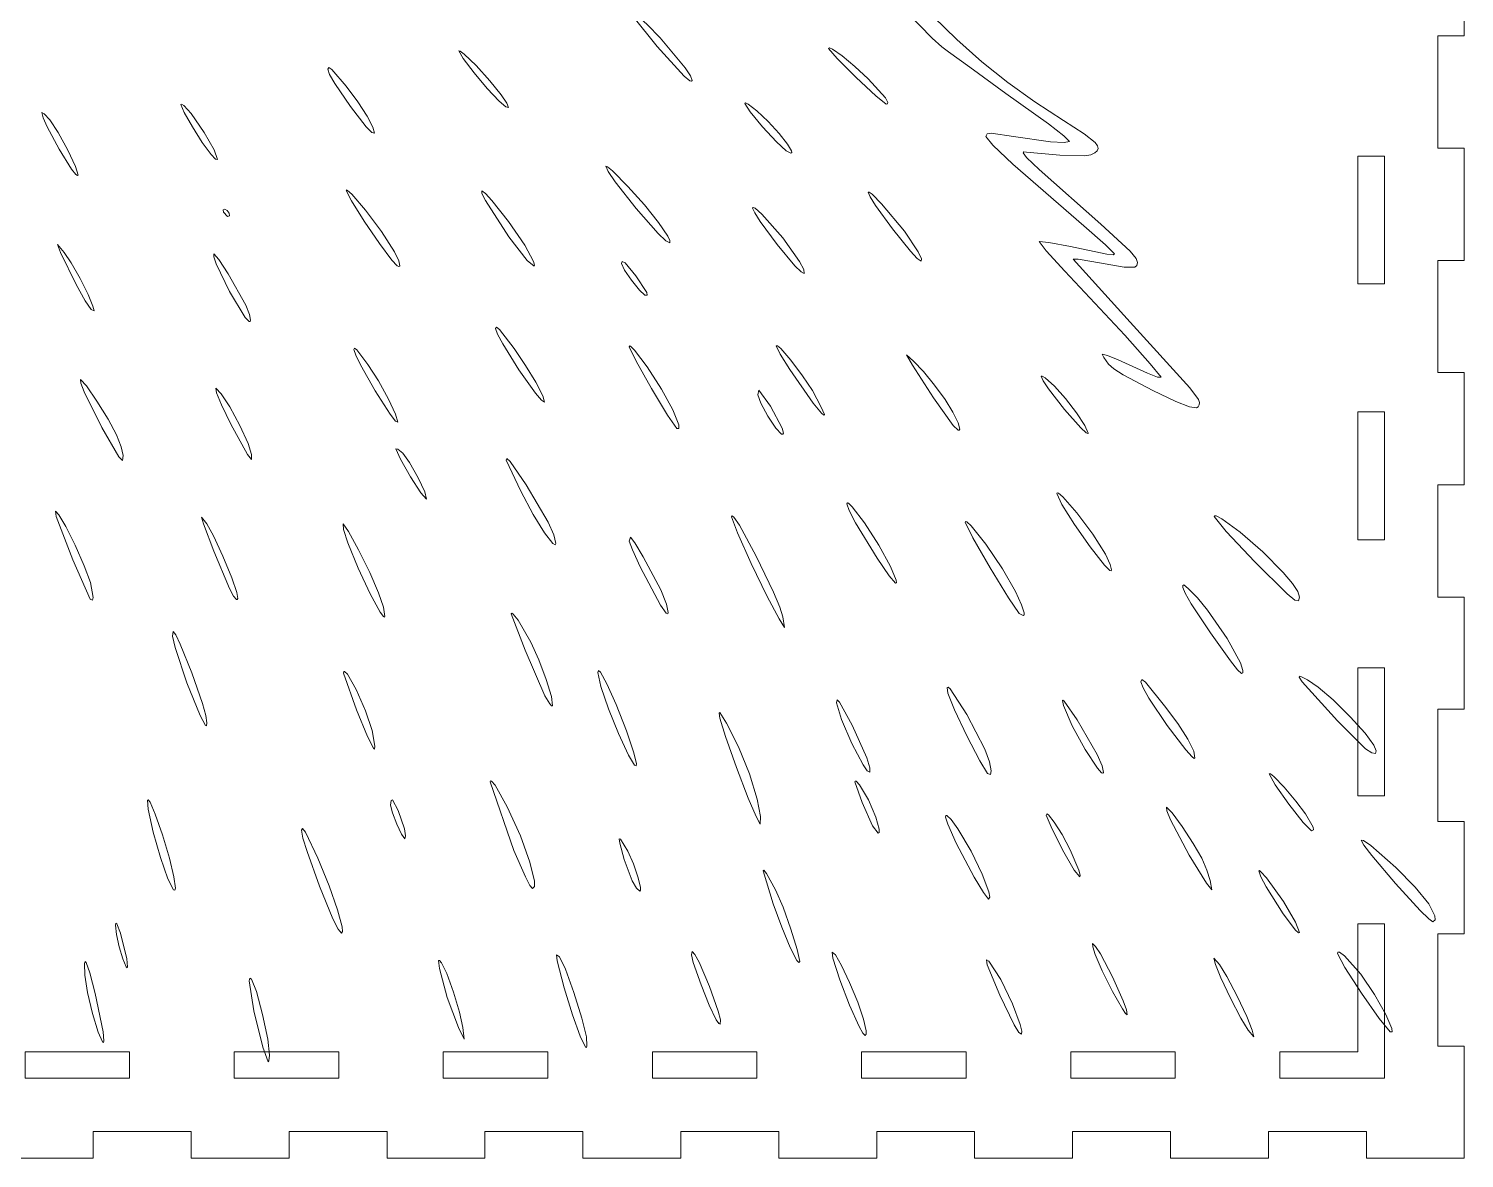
# Model space of a CAD drawing. Header units: millimetres. Extents: x 0 to 610, y 0 to 514.
# Drawn here: x 356.1 to 517.7, y 113.2 to 240.4 of the extents above; entities that cross this region are included whole.
import ezdxf

# ---------------------------------------------------------------- set-up
doc = ezdxf.new("R2010")
doc.units = ezdxf.units.MM
doc.header["$LTSCALE"] = 0.05
doc.layers.get('0').update_dxf_attribs({"plot": 0})
doc.layers.add('CUT', color=1, linetype='Continuous', lineweight=0)
doc.layers.add('ETCH', color=5, linetype='Continuous', lineweight=0)

# ---------------------------------------------------------------- blocks, each defined once
blk = doc.blocks.new('back')
blk.add_lwpolyline([(479.62, 0), (490.64, 0), (490.64, 3), (501.67, 3), (501.67, 0), (512.69, 0), (512.69, 3), (523.72, 3), (523.72, 0), (534.74, 0), (534.74, 3), (545.77, 3), (545.77, 0), (556.79, 0), (556.79, 3), (567.82, 3), (567.82, 0), (578.85, 0), (578.85, 3), (589.87, 3), (589.87, 0), (600.9, 0), (600.9, 3), (611.92, 3), (611.92, 0), (622.95, 0), (622.95, 3), (633.97, 3), (633.97, 0), (645, 0), (645, 12.63), (642, 12.63), (642, 25.26), (645, 25.26), (645, 37.89), (642, 37.89), (642, 50.53), (645, 50.53), (645, 63.16), (642, 63.16), (642, 75.79), (645, 75.79), (645, 88.42), (642, 88.42), (642, 101.05), (645, 101.05), (645, 113.68), (642, 113.68), (642, 126.32), (645, 126.32), (645, 138.95)])
for points in [[(636, 98.4), (633, 98.4), (633, 112.8), (636, 112.8)], [(633, 69.6), (633, 84), (636, 84), (636, 69.6)], [(636, 40.8), (633, 40.8), (633, 55.2), (636, 55.2)], [(633, 12), (633, 26.4), (636, 26.4), (636, 9), (624.23, 9), (624.23, 12)], [(482.97, 9), (482.97, 12), (494.74, 12), (494.74, 9)], [(506.51, 12), (518.29, 12), (518.29, 9), (506.51, 9)], [(530.06, 12), (541.83, 12), (541.83, 9), (530.06, 9)], [(553.6, 12), (565.37, 12), (565.37, 9), (553.6, 9)], [(577.14, 12), (588.91, 12), (588.91, 9), (577.14, 9)], [(600.69, 12), (612.46, 12), (612.46, 9), (600.69, 9)]]:
    blk.add_lwpolyline(points, close=True)

msp = doc.modelspace()

# ---------------------------------------------------------------- linework, layer by layer
at = {"layer": 'ETCH'}
for points in [[(424.11, 241.77), (426.83, 238.38), (429.87, 235.01), (430.52, 234.5), (430.69, 234.46), (430.76, 234.54), (430.59, 235.07), (429.99, 235.98), (427.16, 239.33), (425.71, 240.84), (424.61, 241.83), (423.55, 242.66), (424.11, 241.77), (424.11, 241.77)], [(454.91, 242.26), (457.79, 239.3), (458.88, 238.32), (459.63, 237.78), (462.05, 236.04), (466.1, 233.06), (470.9, 229.65), (472.6, 228.32), (473.27, 227.66), (472.66, 227.55), (471.1, 227.63), (466.95, 228.22), (464.43, 228.62), (463.97, 228.52), (463.85, 228.22), (464.64, 227.25), (466.88, 225.14), (474.87, 218.18), (477.3, 216.06), (478.32, 215.05), (478.15, 214.93), (477.46, 215), (473.36, 215.85), (470.93, 216.31), (469.82, 216.41), (470.61, 215.36), (472.74, 213.07), (479.47, 205.86), (482.34, 202.66), (483.57, 201.15), (483.17, 201.17), (482.04, 201.62), (478.73, 203.09), (477.52, 203.6), (476.93, 203.74), (477.1, 203.36), (477.64, 202.62), (478.26, 202.08), (479.28, 201.41), (482.63, 199.64), (485.24, 198.41), (486.77, 197.8), (487.54, 197.71), (487.73, 197.83), (487.86, 198.05), (487.89, 198.29), (487.77, 198.63), (486.81, 199.95), (480.09, 207.35), (473.65, 214.43), (474.24, 214.45), (475.78, 214.17), (479.41, 213.52), (480.6, 213.54), (480.82, 213.72), (480.92, 214.05), (480.75, 214.51), (480.08, 215.32), (476.78, 218.36), (469.83, 224.54), (468.43, 225.87), (468.02, 226.39), (468.11, 226.51), (468.4, 226.48), (472.15, 226.12), (474.98, 226.05), (475.67, 226.16), (476.11, 226.39), (476.38, 226.64), (476.49, 226.9), (476.42, 227.2), (476.15, 227.55), (474.91, 228.53), (472.59, 230.02), (469.34, 232.14), (466.3, 234.33), (463.4, 236.64), (460.55, 239.14), (456.6, 243.02)], [(404.51, 237.87), (405.01, 237.01), (406.22, 235.42), (407.71, 233.63), (409.06, 232.2), (409.79, 231.57), (410.08, 231.51), (409.92, 231.98), (409.29, 232.94), (408.01, 234.49), (406.44, 236.21), (405.09, 237.52), (404.67, 237.85), (404.51, 237.87), (404.51, 237.87)], [(446.14, 238.14), (447.1, 237), (449.24, 234.87), (451.46, 232.8), (452.63, 231.88), (452.78, 231.92), (452.8, 232.06), (452.52, 232.59), (450.6, 234.71), (449.09, 236.12), (447.65, 237.31), (446.56, 238.06), (446.25, 238.2), (446.14, 238.14), (446.14, 238.14)], [(389.75, 235.81), (389.96, 235.21), (390.54, 234.21), (392.3, 231.63), (394.09, 229.34), (394.72, 228.7), (395, 228.6), (394.83, 229.29), (394.17, 230.53), (393.13, 232.13), (391.81, 233.92), (390.22, 235.79), (389.86, 236.02), (389.75, 235.81), (389.75, 235.81)], [(373.21, 231.82), (373.59, 230.92), (374.51, 229.31), (375.63, 227.56), (376.61, 226.21), (377.13, 225.67), (377.33, 225.64), (376.95, 226.72), (375.84, 228.7), (374.36, 230.82), (373.55, 231.71), (373.3, 231.88), (373.21, 231.82), (373.21, 231.82)], [(436.69, 231.94), (437.3, 231.02), (438.71, 229.34), (440.28, 227.63), (441.35, 226.62), (441.9, 226.36), (441.98, 226.43), (441.94, 226.62), (441.49, 227.37), (440.56, 228.57), (439.32, 229.93), (438.06, 231.12), (437.08, 231.88), (436.79, 232.01), (436.69, 231.94), (436.69, 231.94)], [(357.56, 230.94), (357.72, 230.33), (358.16, 229.33), (359.51, 226.8), (360.91, 224.57), (361.4, 223.96), (361.56, 223.84), (361.64, 223.88), (361.35, 224.87), (360.5, 226.69), (359.42, 228.67), (358.45, 230.11), (357.83, 230.78), (357.56, 230.94), (357.56, 230.94)], [(421.04, 224.91), (421.33, 224.28), (422.1, 223.15), (424.48, 220.12), (426.94, 217.33), (427.82, 216.49), (428.25, 216.26), (428.25, 216.52), (428.02, 217.02), (426.98, 218.56), (425.41, 220.54), (423.55, 222.61), (421.8, 224.37), (421.26, 224.83), (421.04, 224.91), (421.04, 224.91)], [(391.81, 222.17), (392.42, 221), (393.86, 218.7), (395.56, 216.18), (396.95, 214.31), (397.58, 213.68), (397.77, 213.61), (397.87, 213.68), (397.77, 214.23), (397.28, 215.26), (395.79, 217.54), (393.99, 219.95), (392.47, 221.74), (391.99, 222.17), (391.86, 222.23), (391.81, 222.17), (391.81, 222.17)], [(407.49, 221.04), (410.13, 216.96), (412.21, 214.28), (412.99, 213.63), (413.03, 213.75), (412.92, 214.17), (411.93, 216), (410.09, 218.66), (408.21, 221.05), (407.5, 221.82), (407.08, 222.11), (407.08, 221.81), (407.49, 221.04), (407.49, 221.04)], [(450.57, 221.99), (450.8, 221.44), (451.41, 220.46), (453.32, 217.83), (455.35, 215.32), (456.12, 214.51), (456.56, 214.19), (456.58, 214.47), (456.21, 215.24), (454.67, 217.59), (452.1, 220.65), (451.02, 221.73), (450.69, 221.99), (450.57, 221.99), (450.57, 221.99)], [(378, 219.72), (378.47, 219.24), (378.68, 219.29), (378.65, 219.6), (378.43, 219.92), (378.18, 220.06), (377.99, 220), (378, 219.72), (378, 219.72)], [(437.58, 220.19), (437.81, 219.64), (438.44, 218.66), (440.36, 216.08), (442.35, 213.7), (443.05, 212.99), (443.39, 212.81), (443.33, 213.26), (442.86, 214.17), (440.97, 216.82), (438.61, 219.49), (437.86, 220.16), (437.65, 220.26), (437.58, 220.19), (437.58, 220.19)], [(359.66, 215.2), (361.41, 211.59), (362.46, 209.73), (363.12, 208.76), (363.44, 208.61), (363.32, 209.15), (362.78, 210.47), (361.86, 212.27), (360.87, 214.02), (360.07, 215.2), (359.34, 216.08), (359.66, 215.2), (359.66, 215.2)], [(377.2, 213.9), (378.7, 210.78), (380.45, 207.85), (380.9, 207.4), (381.02, 207.41), (381.06, 207.55), (380.93, 208.2), (380.51, 209.26), (378.53, 212.78), (377.5, 214.38), (376.93, 215.05), (376.94, 214.71), (377.2, 213.9), (377.2, 213.9)], [(422.81, 213.93), (423.16, 213.21), (423.96, 212.05), (424.84, 210.94), (425.44, 210.39), (425.71, 210.38), (425.66, 210.69), (424.44, 212.54), (423.22, 214.01), (422.91, 214.16), (422.81, 213.93), (422.81, 213.93)], [(408.64, 206.64), (408.86, 205.99), (409.45, 204.89), (411.27, 201.99), (413.15, 199.34), (413.82, 198.55), (414.16, 198.34), (413.98, 199.06), (413.19, 200.58), (412.03, 202.48), (410.74, 204.36), (409.07, 206.5), (408.74, 206.78), (408.64, 206.64), (408.64, 206.64)], [(392.7, 204.27), (392.9, 203.64), (393.44, 202.54), (395.1, 199.62), (396.78, 196.98), (397.37, 196.21), (397.63, 196.07), (397.39, 196.98), (396.59, 198.69), (395.46, 200.72), (394.26, 202.59), (393.02, 204.22), (392.77, 204.41), (392.7, 204.27), (392.7, 204.27)], [(423.7, 204.57), (424.46, 202.94), (426.18, 199.89), (428, 196.88), (429.04, 195.39), (429.27, 195.39), (429.26, 195.77), (428.6, 197.48), (427.32, 199.8), (425.7, 202.31), (424.3, 204.18), (423.86, 204.61), (423.74, 204.66), (423.7, 204.57), (423.7, 204.57)], [(440.23, 204.66), (440.67, 203.75), (441.75, 202), (444.4, 198.22), (445.35, 197.09), (445.59, 196.89), (445.66, 196.94), (445.31, 197.78), (444.31, 199.64), (443.21, 201.31), (441.87, 203.07), (440.74, 204.37), (440.38, 204.67), (440.23, 204.66), (440.23, 204.66)], [(455.59, 202.5), (457.94, 198.82), (460.16, 195.71), (460.71, 195.18), (460.85, 195.17), (460.89, 195.31), (460.7, 196.02), (460.13, 197.22), (459.26, 198.63), (458.07, 200.26), (456.81, 201.8), (455.7, 202.95), (454.91, 203.68), (455.59, 202.5), (455.59, 202.5)], [(362.32, 199.49), (364.33, 195.5), (366.25, 192.17), (366.64, 191.76), (366.72, 192.32), (366.49, 193.31), (365.98, 194.65), (365.04, 196.41), (363.77, 198.46), (362.6, 200.17), (361.93, 200.88), (361.96, 200.47), (362.32, 199.49), (362.32, 199.49)], [(470.05, 201.26), (470.28, 200.75), (470.88, 199.85), (472.7, 197.52), (474.52, 195.45), (475.13, 194.9), (475.3, 194.8), (475.37, 194.86), (474.99, 195.72), (474.04, 197.14), (472.8, 198.75), (471.56, 200.14), (470.5, 201.07), (470.17, 201.27), (470.05, 201.26), (470.05, 201.26)], [(377.23, 199.4), (377.78, 198.03), (378.83, 195.88), (380.71, 192.46), (381.15, 191.87), (381.18, 192.46), (380.79, 193.69), (379.84, 195.73), (378.71, 197.83), (377.76, 199.26), (377.15, 199.92), (377.23, 199.4), (377.23, 199.4)], [(438.17, 199.17), (438.51, 198.21), (439.31, 196.75), (440.2, 195.4), (440.82, 194.74), (440.99, 194.73), (441.05, 194.84), (440.91, 195.43), (439.58, 197.87), (438.28, 199.7), (438.17, 199.17), (438.17, 199.17)], [(397.42, 193.08), (397.93, 191.92), (399.06, 189.94), (400.24, 188.12), (400.88, 187.42), (400.68, 188.24), (399.92, 189.84), (398.97, 191.53), (398.19, 192.58), (397.65, 193.03), (397.42, 193.08), (397.42, 193.08)], [(409.82, 191.82), (411.48, 188.33), (412.88, 185.71), (414.15, 183.64), (415.08, 182.44), (415.34, 182.27), (415.43, 182.43), (415.21, 183.39), (414.55, 184.85), (412.07, 189.04), (410.27, 191.67), (409.92, 192), (409.82, 191.82), (409.82, 191.82)], [(471.82, 188.04), (472.4, 186.81), (473.8, 184.58), (475.56, 182.07), (477.2, 179.98), (477.78, 179.41), (477.94, 179.36), (477.99, 179.46), (477.83, 180.07), (477.29, 181.22), (475.87, 183.47), (474.06, 185.9), (472.49, 187.69), (472, 188.09), (471.87, 188.13), (471.82, 188.04), (471.82, 188.04)], [(359.16, 185.47), (361.05, 180.61), (363, 176.17), (363.26, 176.04), (363.36, 176.35), (363.03, 178.06), (362.34, 179.92), (361.33, 182.23), (360.28, 184.36), (359.48, 185.67), (359.09, 186.07), (359.16, 185.47), (359.16, 185.47)], [(448.2, 186.88), (448.46, 186.13), (449.17, 184.76), (451.6, 180.77), (452.95, 178.79), (453.67, 177.96), (453.78, 177.99), (453.73, 178.3), (453.11, 179.83), (451.78, 182.24), (450.16, 184.75), (448.78, 186.56), (448.36, 186.96), (448.25, 186.99), (448.2, 186.88), (448.2, 186.88)], [(375.75, 184.64), (376.92, 181.58), (378.7, 177.35), (379.14, 176.51), (379.46, 176.13), (379.56, 176.13), (379.61, 176.25), (379.53, 176.91), (378.95, 178.58), (377.94, 180.99), (376.88, 183.3), (376.14, 184.64), (375.55, 185.38), (375.75, 184.64), (375.75, 184.64)], [(392.02, 182.52), (393.18, 179.64), (394.52, 176.77), (395.66, 174.7), (396.02, 174.21), (396.13, 174.15), (396.18, 174.22), (396.02, 175.26), (395.47, 176.88), (394.47, 179.17), (393.22, 181.72), (392.09, 183.79), (391.49, 184.64), (391.53, 184.01), (392.02, 182.52), (392.02, 182.52)], [(435.21, 185.44), (435.86, 183.64), (437.41, 180.17), (439.2, 176.47), (440.56, 173.95), (441.18, 172.98), (440.97, 174.16), (440.63, 175.26), (439.94, 176.94), (437.99, 181.02), (436.09, 184.49), (435.46, 185.4), (435.28, 185.54), (435.21, 185.44), (435.21, 185.44)], [(461.49, 184.82), (462.36, 183.07), (464.32, 179.68), (466.39, 176.3), (467.57, 174.57), (468.04, 174.31), (468.14, 174.4), (468.13, 174.64), (467.85, 175.54), (467.19, 177.02), (465.71, 179.59), (463.82, 182.36), (462.19, 184.41), (461.68, 184.88), (461.54, 184.92), (461.49, 184.82), (461.49, 184.82)], [(489.54, 185.47), (490.89, 183.79), (494.11, 180.36), (497.74, 176.76), (498.62, 176.07), (499.02, 175.99), (499.16, 176.39), (498.95, 177.02), (498.34, 177.93), (497.3, 179.18), (495.01, 181.48), (492.46, 183.7), (490.39, 185.22), (489.77, 185.54), (489.6, 185.56), (489.54, 185.47), (489.54, 185.47)], [(423.7, 182.69), (424.05, 181.7), (424.92, 179.81), (427.21, 175.49), (427.85, 174.58), (428.02, 174.51), (428.08, 174.68), (427.88, 175.62), (427.24, 177.2), (425.26, 180.92), (424.31, 182.51), (423.82, 183.16), (423.7, 182.69), (423.7, 182.69)], [(486, 177.47), (486.26, 176.84), (486.96, 175.65), (489.11, 172.36), (491.36, 169.22), (492.18, 168.2), (492.61, 167.81), (492.75, 167.89), (492.78, 168.13), (492.51, 168.99), (491, 171.74), (488.79, 174.92), (487.66, 176.31), (486.62, 177.38), (486.11, 177.77), (486.02, 177.7), (486, 177.47), (486, 177.47)], [(410.41, 174.51), (411.98, 170.41), (414.19, 165.3), (414.75, 164.38), (414.95, 164.17), (415.05, 164.18), (414.92, 165.22), (414.35, 167.12), (413.52, 169.34), (412.63, 171.33), (411.18, 173.82), (410.64, 174.49), (410.48, 174.6), (410.41, 174.51), (410.41, 174.51)], [(372.59, 170.71), (373.9, 166.74), (375.37, 163.09), (375.97, 161.94), (376.1, 161.92), (376.14, 162.23), (376.01, 163.06), (375.64, 164.42), (374.45, 167.89), (373.15, 171.12), (372.65, 172.15), (372.33, 172.54), (372.29, 172), (372.59, 170.71), (372.59, 170.71)], [(420.16, 167.9), (420.51, 166.34), (421.37, 163.83), (422.49, 161.03), (423.61, 158.6), (424.3, 157.48), (424.46, 157.42), (424.49, 157.66), (424.18, 158.99), (423.37, 161.35), (422.21, 164.33), (421.18, 166.65), (420.44, 167.95), (420.23, 168.12), (420.16, 167.9), (420.16, 167.9)], [(391.52, 167.84), (392.99, 163.71), (394.23, 160.72), (394.89, 159.38), (395.03, 159.3), (395.05, 159.61), (394.74, 161.38), (394.01, 163.59), (392.94, 166.01), (391.96, 167.73), (391.64, 168.04), (391.55, 168.01), (391.52, 167.84), (391.52, 167.84)], [(481.27, 166.87), (481.53, 166.19), (482.2, 165.02), (484.25, 161.96), (486.34, 159.21), (487.06, 158.42), (487.28, 158.25), (487.38, 158.28), (487.24, 159.06), (486.56, 160.41), (485.43, 162.17), (483.96, 164.18), (481.8, 166.83), (481.38, 167.12), (481.27, 166.87), (481.27, 166.87)], [(499.46, 166.87), (503.43, 162.47), (506.57, 159.34), (507.29, 158.87), (507.7, 158.79), (507.78, 159.09), (507.52, 159.75), (506.53, 161.09), (504.84, 162.94), (502.92, 164.82), (501.23, 166.25), (500.04, 167.07), (499.31, 167.47), (499.14, 167.49), (499.1, 167.4), (499.46, 166.87), (499.46, 166.87)], [(459.54, 165.57), (460.3, 163.73), (461.71, 160.79), (463.16, 157.98), (464.03, 156.56), (464.36, 156.42), (464.44, 156.86), (464.26, 157.86), (463.72, 159.28), (461.7, 163.18), (459.81, 166.06), (459.59, 166.25), (459.48, 166.23), (459.54, 165.57), (459.54, 165.57)], [(433.89, 162.79), (434.53, 160.71), (435.77, 157.23), (437.09, 153.76), (437.99, 151.69), (438.43, 150.84), (438.46, 151.69), (438.11, 153.67), (437.21, 156.5), (435.98, 159.56), (434.65, 162.2), (433.87, 163.43), (433.81, 163.32), (433.89, 162.79), (433.89, 162.79)], [(447.02, 164.51), (447.57, 162.64), (448.75, 159.92), (450.01, 157.53), (450.49, 156.84), (450.77, 156.68), (450.78, 157.2), (450.43, 158.3), (448.77, 162), (447.36, 164.58), (447.1, 164.83), (447.02, 164.51), (447.02, 164.51)], [(472.59, 164.21), (473.57, 161.92), (475.03, 159.24), (476.4, 157.15), (476.86, 156.64), (477.01, 156.57), (477.08, 156.65), (476.94, 157.4), (476.37, 158.7), (474.13, 162.59), (472.65, 164.7), (472.52, 164.81), (472.47, 164.76), (472.59, 164.21), (472.59, 164.21)], [(408.05, 155.59), (410.71, 147.88), (412, 144.9), (412.51, 143.96), (412.8, 143.6), (413.01, 143.82), (413.01, 144.43), (412.5, 146.58), (411.43, 149.54), (409.94, 152.81), (408.59, 155.22), (408.19, 155.7), (408.09, 155.72), (408.05, 155.59), (408.05, 155.59)], [(449.09, 155.59), (449.9, 153.29), (451.07, 150.66), (451.71, 149.83), (451.83, 149.92), (451.82, 150.28), (451.44, 151.65), (450.63, 153.58), (449.61, 155.28), (449.24, 155.68), (449.13, 155.7), (449.09, 155.59), (449.09, 155.59)], [(495.74, 156.5), (496.42, 155.27), (497.95, 153.09), (499.56, 151.02), (500.49, 150.1), (500.71, 150.19), (500.68, 150.5), (499.81, 152.02), (498.74, 153.43), (497.4, 154.99), (496.24, 156.19), (495.88, 156.49), (495.74, 156.5), (495.74, 156.5)], [(369.52, 152.55), (370.11, 149.94), (370.92, 147.1), (371.75, 144.71), (372.39, 143.45), (372.55, 143.4), (372.61, 143.65), (372.44, 144.92), (371.93, 147), (371.15, 149.63), (370.33, 151.96), (369.74, 153.31), (369.55, 153.58), (369.44, 153.55), (369.52, 152.55), (369.52, 152.55)], [(396.83, 152.99), (397.04, 152.11), (397.53, 150.85), (398.07, 149.71), (398.43, 149.21), (398.51, 149.52), (398.38, 150.31), (397.69, 152.4), (397.04, 153.58), (396.88, 153.5), (396.83, 152.99), (396.83, 152.99)], [(470.64, 151.87), (471.18, 150.56), (472.47, 147.94), (473.76, 145.68), (474.41, 144.93), (474.45, 145.12), (474.3, 145.68), (473.33, 147.94), (472.41, 149.68), (471.54, 151.08), (470.9, 151.89), (470.71, 152), (470.64, 151.87), (470.64, 151.87)], [(484.61, 151.34), (486.73, 147.34), (488.68, 144.19), (489.27, 143.45), (489.1, 144.49), (488.73, 145.65), (488.15, 147), (487.18, 148.68), (485.94, 150.57), (484.82, 152.12), (484.19, 152.75), (484.22, 152.33), (484.61, 151.34), (484.61, 151.34)], [(386.79, 150.16), (386.96, 149.26), (387.42, 147.76), (388.83, 143.85), (390.34, 140.2), (390.93, 139.02), (391.28, 138.58), (391.4, 138.77), (391.36, 139.3), (390.86, 141.21), (389.92, 143.9), (388.65, 147), (387.24, 149.93), (386.9, 150.37), (386.79, 150.16), (386.79, 150.16)], [(459.57, 150.84), (460.49, 148.71), (462.51, 144.89), (463.57, 143.15), (464.15, 142.42), (464.28, 142.64), (464.18, 143.23), (463.43, 145.23), (462.18, 147.8), (460.69, 150.33), (459.92, 151.36), (459.43, 151.81), (459.32, 151.81), (459.29, 151.65), (459.57, 150.84), (459.57, 150.84)], [(422.64, 148.71), (423.11, 146.85), (424.02, 144.48), (424.5, 143.64), (424.88, 143.31), (424.96, 143.43), (424.94, 143.76), (424.67, 144.9), (424.16, 146.37), (423.52, 147.82), (422.7, 149.15), (422.55, 149.18), (422.64, 148.71), (422.64, 148.71)], [(506.07, 149.06), (506.4, 148.47), (507.27, 147.32), (509.95, 144.15), (512.71, 141.13), (513.69, 140.18), (514.16, 139.85), (514.4, 140.09), (514.39, 140.52), (513.69, 141.88), (512.18, 143.75), (510, 145.96), (507.16, 148.44), (506.36, 149.02), (506.07, 149.06), (506.07, 149.06)], [(438.76, 145.58), (439.91, 141.89), (440.86, 139.25), (441.82, 136.96), (442.57, 135.51), (442.8, 135.26), (442.89, 135.39), (442.6, 136.75), (441.89, 139.03), (441, 141.51), (440.17, 143.45), (439.16, 145.31), (438.86, 145.67), (438.76, 145.58), (438.76, 145.58)], [(494.56, 145.58), (494.78, 144.93), (495.38, 143.78), (497.3, 140.74), (498.69, 138.9), (499.04, 138.6), (499.16, 138.66), (498.71, 139.81), (497.33, 142.13), (495.43, 144.79), (494.8, 145.49), (494.63, 145.62), (494.56, 145.58), (494.56, 145.58)], [(365.86, 139.47), (365.97, 138.44), (366.27, 137.03), (366.67, 135.67), (367.04, 134.77), (367.16, 134.66), (367.21, 134.8), (367.13, 135.67), (366.42, 138.58), (366.01, 139.63), (365.91, 139.7), (365.86, 139.47), (365.86, 139.47)], [(476.13, 136.16), (476.93, 134.35), (478.11, 132.02), (479.21, 130.07), (479.57, 129.52), (479.74, 129.4), (479.66, 129.96), (479.31, 130.96), (478.1, 133.68), (476.73, 136.26), (476.19, 137.09), (475.84, 137.4), (475.87, 137.04), (476.13, 136.16), (476.13, 136.16)], [(415.58, 135.48), (416.37, 132.41), (417.29, 129.38), (418.15, 126.97), (418.77, 125.74), (418.87, 125.7), (418.92, 125.89), (418.86, 126.92), (418.37, 129.02), (417.47, 131.89), (416.52, 134.53), (415.85, 135.93), (415.49, 136.15), (415.58, 135.48), (415.58, 135.48)], [(430.9, 135.28), (431.77, 132.76), (432.7, 130.46), (433.49, 128.83), (433.77, 128.42), (433.94, 128.34), (433.95, 128.82), (433.7, 129.8), (432.73, 132.59), (431.56, 135.3), (431.08, 136.18), (430.76, 136.52), (430.71, 136.15), (430.9, 135.28), (430.9, 135.28)], [(446.61, 135.75), (447.38, 133.33), (448.49, 130.47), (449.57, 128.07), (449.98, 127.34), (450.24, 127.07), (450.36, 127.2), (450.36, 127.57), (450.06, 128.9), (449.41, 130.81), (448.5, 133.03), (447.6, 134.95), (446.91, 136.14), (446.55, 136.45), (446.61, 135.75), (446.61, 135.75)], [(489.69, 135.04), (490.28, 133.55), (491.37, 131.26), (492.54, 129.02), (493.38, 127.66), (494, 126.92), (493.82, 127.66), (493.21, 129.18), (492.12, 131.47), (490.95, 133.7), (490.13, 135.04), (489.51, 135.78), (489.69, 135.04), (489.69, 135.04)], [(503.42, 136.28), (504.24, 134.71), (506.12, 131.83), (508.12, 128.97), (509.35, 127.48), (509.57, 127.48), (509.54, 127.85), (508.85, 129.44), (507.58, 131.67), (506.04, 133.95), (504.21, 136.03), (503.63, 136.43), (503.47, 136.43), (503.42, 136.28), (503.42, 136.28)], [(362.41, 133.86), (362.71, 131.91), (363.26, 129.53), (363.89, 127.44), (364.39, 126.33), (364.51, 126.29), (364.56, 126.47), (364.47, 127.48), (363.56, 131.79), (362.95, 134.12), (362.55, 135.26), (362.43, 135.37), (362.37, 135.18), (362.41, 133.86), (362.41, 133.86)], [(402.32, 134.6), (403.2, 131.35), (404.48, 127.95), (405.1, 126.63), (404.95, 127.95), (404.57, 129.68), (403.89, 131.94), (403.14, 134.04), (402.56, 135.25), (402.34, 135.49), (402.23, 135.5), (402.32, 134.6), (402.32, 134.6)], [(464, 135.01), (465.4, 131.6), (467.01, 128.25), (467.56, 127.41), (467.84, 127.21), (467.88, 127.55), (467.7, 128.3), (466.85, 130.64), (465.54, 133.36), (464.18, 135.42), (463.91, 135.57), (464, 135.01), (464, 135.01)], [(380.89, 133.21), (381.44, 129.85), (382.45, 125.74), (383.03, 124.08), (383.13, 124.2), (383.19, 124.85), (382.99, 126.65), (382.41, 129.41), (381.72, 132.02), (381.18, 133.39), (380.96, 133.5), (380.89, 133.21), (380.89, 133.21)]]:
    msp.add_lwpolyline(points, dxfattribs=at)

# ---------------------------------------------------------------- block references
at = {"layer": 'CUT'}
msp.add_blockref('back', (-127.3, 113.24), dxfattribs=at)

doc.saveas('drawing.dxf')
